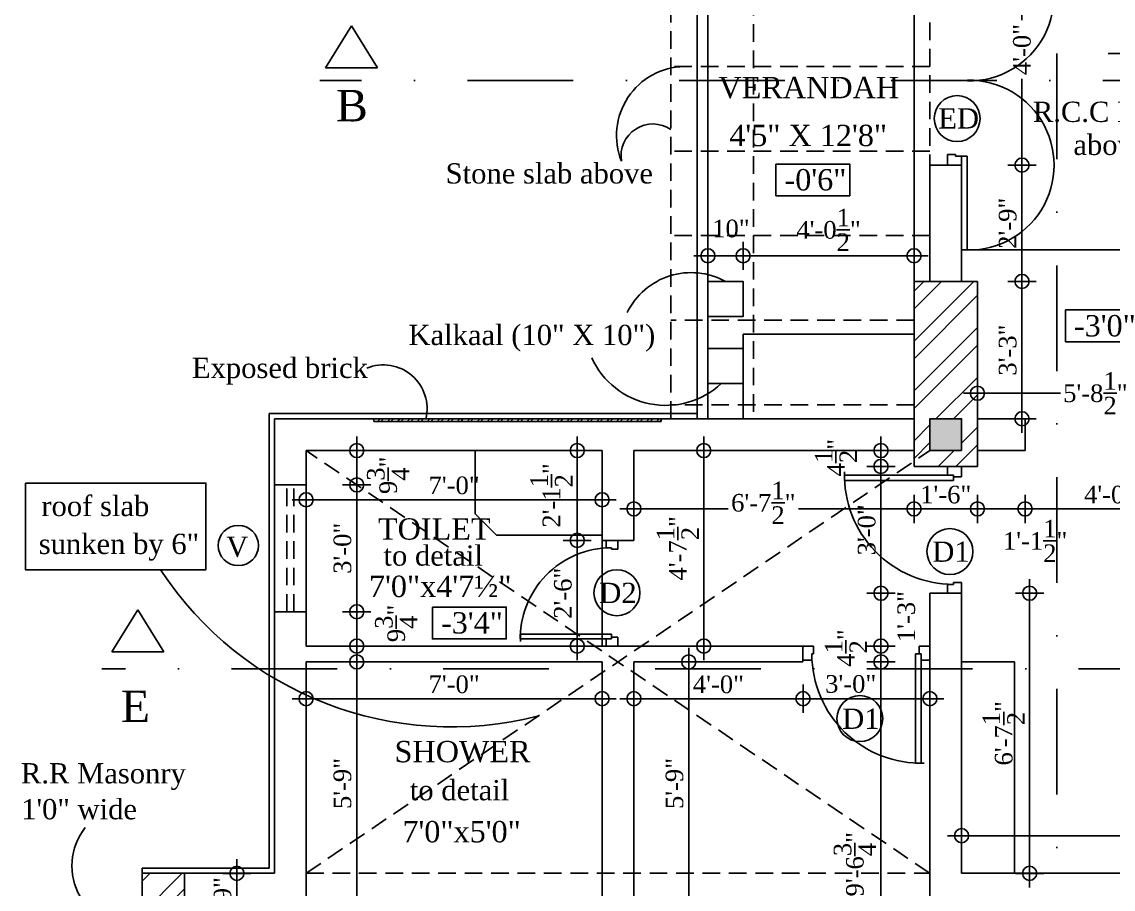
# Model space of a CAD drawing. Extents: x 7848 to 13228, y -2245 to 213.
# Drawn here: x 8891.9 to 9201.6, y -1502.6 to -1256.4 of the extents above; entities that cross this region are included whole.
import ezdxf
from ezdxf.enums import TextEntityAlignment as Align

# ---------------------------------------------------------------- set-up
doc = ezdxf.new("R2010")
doc.units = 0
doc.header["$LTSCALE"] = 20
doc.header["$MEASUREMENT"] = 0
doc.header["$PDMODE"] = 34
doc.header["$PDSIZE"] = 5
doc.linetypes.add('DASHDOT', pattern=[1, 0.5, -0.25, 0, -0.25])
doc.linetypes.add('HIDDEN', pattern=[0.375, 0.25, -0.125])
doc.layers.get('0').update_dxf_attribs({"linetype": 'CONTINUOUS'})
doc.layers.get('Defpoints').update_dxf_attribs({"linetype": 'CONTINUOUS'})
for name, color, linetype in [('column', 31, 'CONTINUOUS'), ('DETTEXT', 7, 'CONTINUOUS'), ('DIMLINE', 254, 'CONTINUOUS'), ('DOOR', 1, 'CONTINUOUS'), ('door text', 2, 'CONTINUOUS'), ('FURN', 10, 'CONTINUOUS'), ('HATCH', 252, 'CONTINUOUS'), ('kalkaal', 7, 'CONTINUOUS'), ('Secline', 13, 'CONTINUOUS'), ('Stone', 8, 'CONTINUOUS'), ('text', 2, 'CONTINUOUS'), ('wall', 13, 'CONTINUOUS'), ('window', 4, 'CONTINUOUS'), ('window sill', 5, 'CONTINUOUS'), ('WINTEXT', 2, 'CONTINUOUS')]:
    doc.layers.add(name, color=color, linetype=linetype)
doc.styles.add('STYLE1', font='times_1.ttf', dxfattribs={"width": 0.75, "oblique": 25})
doc.styles.add('style3', font='times_1.ttf')
doc.styles.add('style5', font='times_1.ttf')
doc.dimstyles.new('arch61', dxfattribs={"dimscale": 0, "dimtxt": 5, "dimasz": 2, "dimexe": 0.18, "dimexo": 0.0625, "dimgap": 1.5, "dimtad": 1, "dimzin": 3, "dimdsep": 46, "dimlunit": 4, "dimtxsty": 'style3', "dimblk": 'BLK', "dimcen": 0, "dimse1": 1, "dimse2": 1, "dimclrd": 256, "dimclrt": 3, "dimazin": 0, "dimtfac": 1, "dimtix": 1, "dimtmove": 2, "dimatfit": 3, "dimldrblk": 'NONE', "dimfxl": 0.18, "dimtolj": 1, "dimtzin": 0, "dimlwd": -1, "dimarcsym": 0})
pattern_1 = [(45, (-4924.852, -1873.82), (-7.071068, 7.071068), []), (45, (-4924.852, -1868.82), (-7.071068, 7.071068), [])]

# ---------------------------------------------------------------- blocks, each defined once
blk = doc.blocks.new('DR1H902')
at = {"color": 0}
for p, q in [((-0.5, 0), (-0.5, 1)), ((-0.5, 1), (-0.45, 1)), ((-0.45, 0), (-0.45, 1)), ((-0.5, 0), (-0.45, 0))]:
    blk.add_line(p, q, dxfattribs=at)
blk.add_arc((-0.5, 0), 1, 0, 91.70698, dxfattribs=at)
blk = doc.blocks.new('A$C3B4262AC')
at = {"layer": 'DOOR'}
for p, q in [((0, 4), (0, 0)), ((2.5, 4), (0, 4)), ((2.5, 2.25), (2.5, 4)), ((0, 0), (3, 0)), ((3, 2.25), (2.5, 2.25)), ((3, 0), (3, 2.25))]:
    blk.add_line(p, q, dxfattribs=at)
blk = doc.blocks.new('A$C1F9E242A')
blk.add_blockref('A$C3B4262AC', (0, 0))
at = {"xscale": -1}
blk.add_blockref('A$C3B4262AC', (36, 0), dxfattribs=at)
at = {"layer": 'DOOR', "xscale": -31, "yscale": 31, "zscale": 68.88888888888889}
blk.add_blockref('DR1H902', (18, 2.25), dxfattribs=at)
blk = doc.blocks.new('*U23')
at = {"rotation": 270.0000000000025}
blk.add_blockref('A$C1F9E242A', (-17.99, 19.99), dxfattribs=at)
blk = doc.blocks.new('*U18')
at = {"xscale": -1, "rotation": 270.0000000000025}
blk.add_blockref('A$C1F9E242A', (-17.99, -16.01), dxfattribs=at)
blk = doc.blocks.new('A$C240D2A6D')
at = {"color": 0}
blk.add_line((0.97, 2.5), (0.97, 2.5), dxfattribs=at)
at = {"layer": 'DOOR'}
for p, q in [((0, 45.5), (0, 72)), ((0, 72), (1.55, 72)), ((1.55, 45.5), (1.55, 72)), ((0, 45.5), (1.55, 45.5)), ((0, 2.5), (1.55, 2.5)), ((0, 2.5), (0, -24)), ((1.55, 2.5), (1.55, -24)), ((0, -24), (1.55, -24))]:
    blk.add_line(p, q, dxfattribs=at)
for centre in [(2.15, 48), (2.15, 0)]:
    blk.add_arc(centre, 24.1, 264.8724, 95.1276, dxfattribs=at)
at = {"yscale": 1.000001437762421, "rotation": 270}
for p, xscale, zscale in [((-4, 48), 1.000001437762421, 1.000001437762421), ((-4, 0), -1.000001437762421, 1.000001437762382)]:
    blk.add_blockref('A$C3B4262AC', p, dxfattribs=dict(at, xscale=xscale, zscale=zscale))
blk = doc.blocks.new('*U28')
at = {"rotation": 179.9999999999999}
blk.add_blockref('A$C1F9E242A', (0, 2), dxfattribs=at)
blk = doc.blocks.new('BLK')
for q in [(0, 2), (-2, 0), (0, -2), (2, 0)]:
    blk.add_line((0, 0), q)
blk.add_circle((0, 0), 1)
blk = doc.blocks.new('*D61')
at = {"layer": 'Defpoints', "color": 0}
for p in [(8952.96, -1498.09), (8963.6, -1498.09), (8964.99, -1507.09)]:
    blk.add_point(p, dxfattribs=at)
at = {"layer": 'DIMLINE'}
blk.add_line((8952.96, -1505.09), (8952.96, -1500.09), dxfattribs=at)
at = {"layer": 'DIMLINE', "xscale": 2, "yscale": 2, "zscale": 2}
for p, rotation in [((8952.96, -1498.09), 90), ((8952.96, -1507.09), 270)]:
    blk.add_blockref('BLK', p, dxfattribs=dict(at, rotation=rotation))
at = {"layer": 'DIMLINE', "color": 3, "insert": (8948.91, -1502.59), "char_height": 5, "attachment_point": 5, "rotation": 90, "style": 'style3'}
blk.add_mtext('\\A1;9"', dxfattribs=at)
blk = doc.blocks.new('_None')
blk = doc.blocks.new('*D62')
at = {"layer": 'Defpoints', "color": 0}
for p in [(8972.6, -1438.09), (8972.6, -1507.09), (8986.97, -1507.09)]:
    blk.add_point(p, dxfattribs=at)
at = {"layer": 'DIMLINE'}
blk.add_line((8986.97, -1440.09), (8986.97, -1505.09), dxfattribs=at)
at = {"layer": 'DIMLINE', "xscale": 2, "yscale": 2, "zscale": 2}
for p, rotation in [((8986.97, -1438.09), 90), ((8986.97, -1507.09), 270)]:
    blk.add_blockref('BLK', p, dxfattribs=dict(at, rotation=rotation))
at = {"layer": 'DIMLINE', "color": 3, "insert": (8982.92, -1472.59), "char_height": 5, "attachment_point": 5, "rotation": 90, "style": 'style3'}
blk.add_mtext('\\A1;5\'-9"', dxfattribs=at)
blk = doc.blocks.new('*D63')
at = {"layer": 'Defpoints', "color": 0}
for p in [(8972.6, -1438.09), (9056.6, -1438.09), (9056.6, -1448.52)]:
    blk.add_point(p, dxfattribs=at)
at = {"layer": 'DIMLINE'}
blk.add_line((8974.6, -1448.52), (9054.6, -1448.52), dxfattribs=at)
at = {"layer": 'DIMLINE', "xscale": 2, "yscale": 2, "zscale": 2, "rotation": 180}
blk.add_blockref('BLK', (8972.6, -1448.52), dxfattribs=at)
at = {"layer": 'DIMLINE', "xscale": 2, "yscale": 2, "zscale": 2}
blk.add_blockref('BLK', (9056.6, -1448.52), dxfattribs=at)
at = {"layer": 'DIMLINE', "color": 3, "insert": (9014.6, -1444.47), "char_height": 5, "attachment_point": 5, "style": 'style3'}
blk.add_mtext('\\A1;7\'-0"', dxfattribs=at)
blk = doc.blocks.new('*D65')
at = {"layer": 'Defpoints', "color": 0}
for p in [(9065.6, -1438.09), (9113.6, -1438.09), (9113.6, -1448.52)]:
    blk.add_point(p, dxfattribs=at)
at = {"layer": 'DIMLINE'}
blk.add_line((9067.6, -1448.52), (9111.6, -1448.52), dxfattribs=at)
at = {"layer": 'DIMLINE', "xscale": 2, "yscale": 2, "zscale": 2, "rotation": 180}
blk.add_blockref('BLK', (9065.6, -1448.52), dxfattribs=at)
at = {"layer": 'DIMLINE', "xscale": 2, "yscale": 2, "zscale": 2}
blk.add_blockref('BLK', (9113.6, -1448.52), dxfattribs=at)
at = {"layer": 'DIMLINE', "color": 3, "insert": (9089.6, -1444.48), "char_height": 5, "attachment_point": 5, "style": 'style3'}
blk.add_mtext('\\A1;4\'-0"', dxfattribs=at)
blk = doc.blocks.new('*D66')
at = {"layer": 'Defpoints', "color": 0}
for p in [(9113.6, -1438.09), (9149.6, -1438.09), (9149.6, -1448.52)]:
    blk.add_point(p, dxfattribs=at)
at = {"layer": 'DIMLINE'}
blk.add_line((9115.6, -1448.52), (9147.6, -1448.52), dxfattribs=at)
at = {"layer": 'DIMLINE', "xscale": 2, "yscale": 2, "zscale": 2, "rotation": 180}
blk.add_blockref('BLK', (9113.6, -1448.52), dxfattribs=at)
at = {"layer": 'DIMLINE', "xscale": 2, "yscale": 2, "zscale": 2}
blk.add_blockref('BLK', (9149.6, -1448.52), dxfattribs=at)
at = {"layer": 'DIMLINE', "color": 3, "insert": (9127.14, -1444.37), "char_height": 5, "attachment_point": 5, "style": 'style3'}
blk.add_mtext('\\A1;3\'-0"', dxfattribs=at)
blk = doc.blocks.new('*D67')
at = {"layer": 'Defpoints', "color": 0}
for p in [(8972.6, -1423.84), (8986.97, -1423.84), (8972.6, -1433.59)]:
    blk.add_point(p, dxfattribs=at)
at = {"layer": 'DIMLINE'}
blk.add_line((8986.97, -1431.59), (8986.97, -1425.84), dxfattribs=at)
at = {"layer": 'DIMLINE', "xscale": 2, "yscale": 2, "zscale": 2}
for p, rotation in [((8986.97, -1423.84), 90), ((8986.97, -1433.59), 270)]:
    blk.add_blockref('BLK', p, dxfattribs=dict(at, rotation=rotation))
at = {"layer": 'DIMLINE', "color": 3, "insert": (8998.15, -1427.16), "char_height": 5, "attachment_point": 5, "rotation": 90, "style": 'style3'}
blk.add_mtext('\\A1;9{\\H1.000000x;\\S3/4;}"', dxfattribs=at)
blk = doc.blocks.new('*D68')
at = {"layer": 'Defpoints', "color": 0}
for p in [(8972.6, -1387.84), (8986.97, -1387.84), (8972.6, -1423.84)]:
    blk.add_point(p, dxfattribs=at)
at = {"layer": 'DIMLINE'}
blk.add_line((8986.97, -1421.84), (8986.97, -1389.84), dxfattribs=at)
at = {"layer": 'DIMLINE', "xscale": 2, "yscale": 2, "zscale": 2}
for p, rotation in [((8986.97, -1387.84), 90), ((8986.97, -1423.84), 270)]:
    blk.add_blockref('BLK', p, dxfattribs=dict(at, rotation=rotation))
at = {"layer": 'DIMLINE', "color": 3, "insert": (8982.93, -1405.84), "char_height": 5, "attachment_point": 5, "rotation": 90, "style": 'style3'}
blk.add_mtext('\\A1;3\'-0"', dxfattribs=at)
blk = doc.blocks.new('*D69')
at = {"layer": 'Defpoints', "color": 0}
for p in [(8972.6, -1378.09), (8986.97, -1378.09), (8972.6, -1387.84)]:
    blk.add_point(p, dxfattribs=at)
at = {"layer": 'DIMLINE'}
blk.add_line((8986.97, -1385.84), (8986.97, -1380.09), dxfattribs=at)
at = {"layer": 'DIMLINE', "xscale": 2, "yscale": 2, "zscale": 2}
for p, rotation in [((8986.97, -1378.09), 90), ((8986.97, -1387.84), 270)]:
    blk.add_blockref('BLK', p, dxfattribs=dict(at, rotation=rotation))
at = {"layer": 'DIMLINE', "color": 3, "insert": (8995.87, -1385.12), "char_height": 5, "attachment_point": 5, "rotation": 90, "style": 'style3'}
blk.add_mtext('\\A1;9{\\H1.000000x;\\S3/4;}"', dxfattribs=at)
blk = doc.blocks.new('*D70')
at = {"layer": 'Defpoints', "color": 0}
for p in [(8972.6, -1378.09), (9056.6, -1378.09), (9056.6, -1392.06)]:
    blk.add_point(p, dxfattribs=at)
at = {"layer": 'DIMLINE'}
blk.add_line((8974.6, -1392.06), (9054.6, -1392.06), dxfattribs=at)
at = {"layer": 'DIMLINE', "xscale": 2, "yscale": 2, "zscale": 2, "rotation": 180}
blk.add_blockref('BLK', (8972.6, -1392.06), dxfattribs=at)
at = {"layer": 'DIMLINE', "xscale": 2, "yscale": 2, "zscale": 2}
blk.add_blockref('BLK', (9056.6, -1392.06), dxfattribs=at)
at = {"layer": 'DIMLINE', "color": 3, "insert": (9014.6, -1388.01), "char_height": 5, "attachment_point": 5, "style": 'style3'}
blk.add_mtext('\\A1;7\'-0"', dxfattribs=at)
blk = doc.blocks.new('*D71')
at = {"layer": 'Defpoints', "color": 0}
for p in [(9049.53, -1378.09), (9056.6, -1378.09), (9056.6, -1403.59)]:
    blk.add_point(p, dxfattribs=at)
at = {"layer": 'DIMLINE'}
blk.add_line((9049.53, -1401.59), (9049.53, -1380.09), dxfattribs=at)
at = {"layer": 'DIMLINE', "xscale": 2, "yscale": 2, "zscale": 2}
for p, rotation in [((9049.53, -1378.09), 90), ((9049.53, -1403.59), 270)]:
    blk.add_blockref('BLK', p, dxfattribs=dict(at, rotation=rotation))
at = {"layer": 'DIMLINE', "color": 3, "insert": (9042.2, -1390.84), "char_height": 5, "attachment_point": 5, "rotation": 90, "style": 'style3'}
blk.add_mtext('\\A1;2\'-1{\\H1.000000x;\\S1/2;}"', dxfattribs=at)
blk = doc.blocks.new('*D72')
at = {"layer": 'Defpoints', "color": 0}
for p in [(9056.6, -1403.59), (9049.53, -1433.59), (9056.6, -1433.59)]:
    blk.add_point(p, dxfattribs=at)
at = {"layer": 'DIMLINE'}
blk.add_line((9049.53, -1405.59), (9049.53, -1431.59), dxfattribs=at)
at = {"layer": 'DIMLINE', "xscale": 2, "yscale": 2, "zscale": 2}
for p, rotation in [((9049.53, -1403.59), 90), ((9049.53, -1433.59), 270)]:
    blk.add_blockref('BLK', p, dxfattribs=dict(at, rotation=rotation))
at = {"layer": 'DIMLINE', "color": 3, "insert": (9045.48, -1418.59), "char_height": 5, "attachment_point": 5, "rotation": 90, "style": 'style3'}
blk.add_mtext('\\A1;2\'-6"', dxfattribs=at)
blk = doc.blocks.new('*D73')
at = {"layer": 'Defpoints', "color": 0}
for p in [(9082.12, -1378.09), (9085.45, -1378.09), (9082.12, -1433.59)]:
    blk.add_point(p, dxfattribs=at)
at = {"layer": 'DIMLINE'}
blk.add_line((9085.45, -1431.59), (9085.45, -1380.09), dxfattribs=at)
at = {"layer": 'DIMLINE', "xscale": 2, "yscale": 2, "zscale": 2}
for p, rotation in [((9085.45, -1378.09), 90), ((9085.45, -1433.59), 270)]:
    blk.add_blockref('BLK', p, dxfattribs=dict(at, rotation=rotation))
at = {"layer": 'DIMLINE', "color": 3, "insert": (9078.08, -1405.84), "char_height": 5, "attachment_point": 5, "rotation": 90, "style": 'style3'}
blk.add_mtext('\\A1;4\'-7{\\H1.000000x;\\S1/2;}"', dxfattribs=at)
blk = doc.blocks.new('*D74')
at = {"layer": 'Defpoints', "color": 0}
for p in [(9065.6, -1378.09), (9145.1, -1378.09), (9065.6, -1394.66)]:
    blk.add_point(p, dxfattribs=at)
at = {"layer": 'DIMLINE'}
for p, q in [((9067.6, -1394.66), (9092.41, -1394.66)), ((9143.1, -1394.66), (9112.28, -1394.66))]:
    blk.add_line(p, q, dxfattribs=at)
at = {"layer": 'DIMLINE', "xscale": 2, "yscale": 2, "zscale": 2, "rotation": 180}
blk.add_blockref('BLK', (9065.6, -1394.66), dxfattribs=at)
at = {"layer": 'DIMLINE', "xscale": 2, "yscale": 2, "zscale": 2}
blk.add_blockref('BLK', (9145.1, -1394.66), dxfattribs=at)
at = {"layer": 'DIMLINE', "color": 3, "insert": (9102.34, -1392.92), "char_height": 5, "attachment_point": 5, "style": 'style3'}
blk.add_mtext('\\A1;6\'-7{\\H1.000000x;\\S1/2;}"', dxfattribs=at)
blk = doc.blocks.new('*D82')
at = {"layer": 'Defpoints', "color": 0}
for p in [(9145.1, -1382.59), (9163.1, -1382.59), (9145.1, -1394.66)]:
    blk.add_point(p, dxfattribs=at)
at = {"layer": 'DIMLINE'}
blk.add_line((9161.1, -1394.66), (9147.1, -1394.66), dxfattribs=at)
at = {"layer": 'DIMLINE', "xscale": 2, "yscale": 2, "zscale": 2, "rotation": 180}
blk.add_blockref('BLK', (9145.1, -1394.66), dxfattribs=at)
at = {"layer": 'DIMLINE', "xscale": 2, "yscale": 2, "zscale": 2}
blk.add_blockref('BLK', (9163.1, -1394.66), dxfattribs=at)
at = {"layer": 'DIMLINE', "color": 3, "insert": (9154.1, -1390.62), "char_height": 5, "attachment_point": 5, "style": 'style3'}
blk.add_mtext('\\A1;1\'-6"', dxfattribs=at)
blk = doc.blocks.new('*D83')
at = {"layer": 'Defpoints', "color": 0}
for p in [(9163.1, -1378.09), (9176.6, -1378.09), (9176.6, -1394.66)]:
    blk.add_point(p, dxfattribs=at)
at = {"layer": 'DIMLINE'}
blk.add_line((9165.1, -1394.66), (9174.6, -1394.66), dxfattribs=at)
at = {"layer": 'DIMLINE', "xscale": 2, "yscale": 2, "zscale": 2, "rotation": 180}
blk.add_blockref('BLK', (9163.1, -1394.66), dxfattribs=at)
at = {"layer": 'DIMLINE', "xscale": 2, "yscale": 2, "zscale": 2}
blk.add_blockref('BLK', (9176.6, -1394.66), dxfattribs=at)
at = {"layer": 'DIMLINE', "color": 3, "insert": (9179.47, -1403.74), "char_height": 5, "attachment_point": 5, "style": 'style3'}
blk.add_mtext('\\A1;1\'-1{\\H1.000000x;\\S1/2;}"', dxfattribs=at)
blk = doc.blocks.new('*D84')
at = {"layer": 'Defpoints', "color": 0}
for p in [(9176.6, -1372.89), (9224.6, -1372.89), (9224.6, -1394.66)]:
    blk.add_point(p, dxfattribs=at)
at = {"layer": 'DIMLINE'}
blk.add_line((9178.6, -1394.66), (9222.6, -1394.66), dxfattribs=at)
at = {"layer": 'DIMLINE', "xscale": 2, "yscale": 2, "zscale": 2, "rotation": 180}
blk.add_blockref('BLK', (9176.6, -1394.66), dxfattribs=at)
at = {"layer": 'DIMLINE', "xscale": 2, "yscale": 2, "zscale": 2}
blk.add_blockref('BLK', (9224.6, -1394.66), dxfattribs=at)
at = {"layer": 'DIMLINE', "color": 3, "insert": (9200.6, -1390.62), "char_height": 5, "attachment_point": 5, "style": 'style3'}
blk.add_mtext('\\A1;4\'-0"', dxfattribs=at)
blk = doc.blocks.new('*D121')
at = {"layer": 'Defpoints', "color": 0}
for p in [(9154.1, -1249.09), (9154.6, -1297.09), (9175.74, -1297.09)]:
    blk.add_point(p, dxfattribs=at)
at = {"layer": 'DIMLINE'}
for p, q in [((9175.74, -1251.09), (9175.74, -1255.99)), ((9175.74, -1295.09), (9175.74, -1272.57))]:
    blk.add_line(p, q, dxfattribs=at)
at = {"layer": 'DIMLINE', "xscale": 2, "yscale": 2, "zscale": 2}
for p, rotation in [((9175.74, -1249.09), 90), ((9175.74, -1297.09), 270)]:
    blk.add_blockref('BLK', p, dxfattribs=dict(at, rotation=rotation))
at = {"layer": 'DIMLINE', "color": 3, "insert": (9175.74, -1264.28), "char_height": 5, "attachment_point": 5, "rotation": 90, "style": 'style3'}
blk.add_mtext('\\A1;4\'-0"', dxfattribs=at)
blk = doc.blocks.new('*D122')
at = {"layer": 'Defpoints', "color": 0}
for p in [(9158.6, -1297.09), (9175.74, -1297.09), (9158.6, -1330.09)]:
    blk.add_point(p, dxfattribs=at)
at = {"layer": 'DIMLINE'}
blk.add_line((9175.74, -1328.09), (9175.74, -1299.09), dxfattribs=at)
at = {"layer": 'DIMLINE', "xscale": 2, "yscale": 2, "zscale": 2}
for p, rotation in [((9175.74, -1297.09), 90), ((9175.74, -1330.09), 270)]:
    blk.add_blockref('BLK', p, dxfattribs=dict(at, rotation=rotation))
at = {"layer": 'DIMLINE', "color": 3, "insert": (9171.69, -1313.59), "char_height": 5, "attachment_point": 5, "rotation": 90, "style": 'style3'}
blk.add_mtext('\\A1;2\'-9"', dxfattribs=at)
blk = doc.blocks.new('*D123')
at = {"layer": 'Defpoints', "color": 0}
for p in [(9163.1, -1330.09), (9163.1, -1369.09), (9175.74, -1369.09)]:
    blk.add_point(p, dxfattribs=at)
at = {"layer": 'DIMLINE'}
blk.add_line((9175.74, -1332.09), (9175.74, -1367.09), dxfattribs=at)
at = {"layer": 'DIMLINE', "xscale": 2, "yscale": 2, "zscale": 2}
for p, rotation in [((9175.74, -1330.09), 90), ((9175.74, -1369.09), 270)]:
    blk.add_blockref('BLK', p, dxfattribs=dict(at, rotation=rotation))
at = {"layer": 'DIMLINE', "color": 3, "insert": (9171.69, -1349.59), "char_height": 5, "attachment_point": 5, "rotation": 90, "style": 'style3'}
blk.add_mtext('\\A1;3\'-3"', dxfattribs=at)
blk = doc.blocks.new('*D124')
at = {"layer": 'Defpoints', "color": 0}
for p in [(9163.1, -1330.09), (9231.6, -1348.96), (9231.6, -1361.84)]:
    blk.add_point(p, dxfattribs=at)
at = {"layer": 'DIMLINE'}
for p, q in [((9165.1, -1361.84), (9186.65, -1361.84)), ((9229.6, -1361.84), (9206.48, -1361.84))]:
    blk.add_line(p, q, dxfattribs=at)
at = {"layer": 'DIMLINE', "xscale": 2, "yscale": 2, "zscale": 2, "rotation": 180}
blk.add_blockref('BLK', (9163.1, -1361.84), dxfattribs=at)
at = {"layer": 'DIMLINE', "xscale": 2, "yscale": 2, "zscale": 2}
blk.add_blockref('BLK', (9231.6, -1361.84), dxfattribs=at)
at = {"layer": 'DIMLINE', "color": 3, "insert": (9196.56, -1361.84), "char_height": 5, "attachment_point": 5, "style": 'style3'}
blk.add_mtext('\\A1;5\'-8{\\H1.000000x;\\S1/2;}"', dxfattribs=at)
blk = doc.blocks.new('*D239')
at = {"layer": 'Defpoints', "color": 0}
for p in [(9065.6, -1438.09), (9081.2, -1438.09), (9065.6, -1507.09)]:
    blk.add_point(p, dxfattribs=at)
at = {"layer": 'DIMLINE'}
blk.add_line((9081.2, -1505.09), (9081.2, -1440.09), dxfattribs=at)
at = {"layer": 'DIMLINE', "xscale": 2, "yscale": 2, "zscale": 2}
for p, rotation in [((9081.2, -1438.09), 90), ((9081.2, -1507.09), 270)]:
    blk.add_blockref('BLK', p, dxfattribs=dict(at, rotation=rotation))
at = {"layer": 'DIMLINE', "color": 3, "insert": (9077.15, -1472.59), "char_height": 5, "attachment_point": 5, "rotation": 90, "style": 'style3'}
blk.add_mtext('\\A1;5\'-9"', dxfattribs=at)
blk = doc.blocks.new('*D240')
at = {"layer": 'Defpoints', "color": 0}
for p in [(9107.31, -1438.09), (9135.72, -1552.93), (9149.6, -1552.93)]:
    blk.add_point(p, dxfattribs=at)
at = {"layer": 'DIMLINE'}
blk.add_line((9135.72, -1440.09), (9135.72, -1550.93), dxfattribs=at)
at = {"layer": 'DIMLINE', "xscale": 2, "yscale": 2, "zscale": 2}
for p, rotation in [((9135.72, -1438.09), 90), ((9135.72, -1552.93), 270)]:
    blk.add_blockref('BLK', p, dxfattribs=dict(at, rotation=rotation))
at = {"layer": 'DIMLINE', "color": 3, "insert": (9128.31, -1495.51), "char_height": 5, "attachment_point": 5, "rotation": 90, "style": 'style3'}
blk.add_mtext('\\A1;9\'-6{\\H1.000000x;\\S3/4;}"', dxfattribs=at)
blk = doc.blocks.new('*D262')
at = {"layer": 'Defpoints', "color": 0}
for p in [(9145.1, -1322.82), (9096.6, -1345.09), (9145.1, -1345.09)]:
    blk.add_point(p, dxfattribs=at)
at = {"layer": 'DIMLINE'}
blk.add_line((9098.6, -1322.82), (9143.1, -1322.82), dxfattribs=at)
at = {"layer": 'DIMLINE', "xscale": 2, "yscale": 2, "zscale": 2, "rotation": 180}
blk.add_blockref('BLK', (9096.6, -1322.82), dxfattribs=at)
at = {"layer": 'DIMLINE', "xscale": 2, "yscale": 2, "zscale": 2}
blk.add_blockref('BLK', (9145.1, -1322.82), dxfattribs=at)
at = {"layer": 'DIMLINE', "color": 3, "insert": (9120.85, -1315.46), "char_height": 5, "attachment_point": 5, "style": 'style3'}
blk.add_mtext('\\A1;4\'-0{\\H1.000000x;\\S1/2;}"', dxfattribs=at)
blk = doc.blocks.new('*D263')
at = {"layer": 'Defpoints', "color": 0}
for p in [(9086.6, -1322.82), (9086.6, -1330.09), (9096.6, -1330.09)]:
    blk.add_point(p, dxfattribs=at)
at = {"layer": 'DIMLINE'}
blk.add_line((9094.6, -1322.82), (9088.6, -1322.82), dxfattribs=at)
at = {"layer": 'DIMLINE', "xscale": 2, "yscale": 2, "zscale": 2, "rotation": 180}
blk.add_blockref('BLK', (9086.6, -1322.82), dxfattribs=at)
at = {"layer": 'DIMLINE', "xscale": 2, "yscale": 2, "zscale": 2}
blk.add_blockref('BLK', (9096.6, -1322.82), dxfattribs=at)
at = {"layer": 'DIMLINE', "color": 3, "insert": (9093.14, -1315.11), "char_height": 5, "attachment_point": 5, "style": 'style3'}
blk.add_mtext('\\A1;10"', dxfattribs=at)
blk = doc.blocks.new('*D275')
at = {"layer": 'Defpoints', "color": 0}
for p in [(9135.72, -1378.09), (9145.1, -1378.09), (9145.1, -1382.59)]:
    blk.add_point(p, dxfattribs=at)
at = {"layer": 'DIMLINE'}
for p, q in [((9135.72, -1376.09), (9135.72, -1374.09)), ((9135.72, -1382.59), (9135.72, -1378.09)), ((9135.72, -1384.59), (9135.72, -1386.59))]:
    blk.add_line(p, q, dxfattribs=at)
at = {"layer": 'DIMLINE', "xscale": 2, "yscale": 2, "zscale": 2}
for p, rotation in [((9135.72, -1378.09), 270), ((9135.72, -1382.59), 90)]:
    blk.add_blockref('BLK', p, dxfattribs=dict(at, rotation=rotation))
at = {"layer": 'DIMLINE', "color": 3, "insert": (9122.96, -1380.11), "char_height": 5, "attachment_point": 5, "rotation": 90, "style": 'style3'}
blk.add_mtext('\\A1;4{\\H1.000000x;\\S1/2;}"', dxfattribs=at)
blk = doc.blocks.new('*D276')
at = {"layer": 'Defpoints', "color": 0}
for p in [(9145.1, -1382.59), (9135.72, -1418.59), (9149.6, -1418.59)]:
    blk.add_point(p, dxfattribs=at)
at = {"layer": 'DIMLINE'}
blk.add_line((9135.72, -1384.59), (9135.72, -1416.59), dxfattribs=at)
at = {"layer": 'DIMLINE', "xscale": 2, "yscale": 2, "zscale": 2}
for p, rotation in [((9135.72, -1382.59), 90), ((9135.72, -1418.59), 270)]:
    blk.add_blockref('BLK', p, dxfattribs=dict(at, rotation=rotation))
at = {"layer": 'DIMLINE', "color": 3, "insert": (9131.68, -1400.59), "char_height": 5, "attachment_point": 5, "rotation": 90, "style": 'style3'}
blk.add_mtext('\\A1;3\'-0"', dxfattribs=at)
blk = doc.blocks.new('*D277')
at = {"layer": 'Defpoints', "color": 0}
for p in [(9149.6, -1418.59), (9110.57, -1433.59), (9135.72, -1433.59)]:
    blk.add_point(p, dxfattribs=at)
at = {"layer": 'DIMLINE'}
blk.add_line((9135.72, -1420.59), (9135.72, -1431.59), dxfattribs=at)
at = {"layer": 'DIMLINE', "xscale": 2, "yscale": 2, "zscale": 2}
for p, rotation in [((9135.72, -1418.59), 90), ((9135.72, -1433.59), 270)]:
    blk.add_blockref('BLK', p, dxfattribs=dict(at, rotation=rotation))
at = {"layer": 'DIMLINE', "color": 3, "insert": (9142.92, -1425.22), "char_height": 5, "attachment_point": 5, "rotation": 90, "style": 'style3'}
blk.add_mtext('\\A1;1\'-3"', dxfattribs=at)
blk = doc.blocks.new('*D278')
at = {"layer": 'Defpoints', "color": 0}
for p in [(9113.6, -1433.59), (9113.6, -1438.09), (9135.72, -1438.09)]:
    blk.add_point(p, dxfattribs=at)
at = {"layer": 'DIMLINE'}
for p, q in [((9135.72, -1431.59), (9135.72, -1429.59)), ((9135.72, -1433.59), (9135.72, -1438.09)), ((9135.72, -1440.09), (9135.72, -1442.09))]:
    blk.add_line(p, q, dxfattribs=at)
at = {"layer": 'DIMLINE', "xscale": 2, "yscale": 2, "zscale": 2}
for p, rotation in [((9135.72, -1433.59), 270), ((9135.72, -1438.09), 90)]:
    blk.add_blockref('BLK', p, dxfattribs=dict(at, rotation=rotation))
at = {"layer": 'DIMLINE', "color": 3, "insert": (9125.8, -1434.15), "char_height": 5, "attachment_point": 5, "rotation": 90, "style": 'style3'}
blk.add_mtext('\\A1;4{\\H1.000000x;\\S1/2;}"', dxfattribs=at)
blk = doc.blocks.new('*D279')
at = {"layer": 'Defpoints', "color": 0}
for p in [(9158.6, -1418.59), (9177.91, -1418.59), (9158.6, -1498.09)]:
    blk.add_point(p, dxfattribs=at)
at = {"layer": 'DIMLINE'}
blk.add_line((9177.91, -1496.09), (9177.91, -1420.59), dxfattribs=at)
at = {"layer": 'DIMLINE', "xscale": 2, "yscale": 2, "zscale": 2}
for p, rotation in [((9177.91, -1418.59), 90), ((9177.91, -1498.09), 270)]:
    blk.add_blockref('BLK', p, dxfattribs=dict(at, rotation=rotation))
at = {"layer": 'DIMLINE', "color": 3, "insert": (9170.54, -1458.34), "char_height": 5, "attachment_point": 5, "rotation": 90, "style": 'style3'}
blk.add_mtext('\\A1;6\'-7{\\H1.000000x;\\S1/2;}"', dxfattribs=at)
blk = doc.blocks.new('*D280')
at = {"layer": 'Defpoints', "color": 0}
for p in [(9350.6, -1487.4), (9158.6, -1498.09), (9350.6, -1498.09)]:
    blk.add_point(p, dxfattribs=at)
at = {"layer": 'DIMLINE'}
blk.add_line((9160.6, -1487.4), (9348.6, -1487.4), dxfattribs=at)
at = {"layer": 'DIMLINE', "xscale": 2, "yscale": 2, "zscale": 2, "rotation": 180}
blk.add_blockref('BLK', (9158.6, -1487.4), dxfattribs=at)
at = {"layer": 'DIMLINE', "xscale": 2, "yscale": 2, "zscale": 2}
blk.add_blockref('BLK', (9350.6, -1487.4), dxfattribs=at)
at = {"layer": 'DIMLINE', "color": 3, "insert": (9254.6, -1483.35), "char_height": 5, "attachment_point": 5, "style": 'style3'}
blk.add_mtext('\\A1;16\'-0"', dxfattribs=at)

msp = doc.modelspace()

# ---------------------------------------------------------------- hatches: boundary and pattern name
at = {"layer": 'HATCH'}
h = msp.add_hatch(dxfattribs=at)
h.set_pattern_fill('STEEL', color=256, scale=16, style=0)
h.set_pattern_definition([(45, (-4924.852, -1921.3771), (-1.41421356, 1.41421356), []), (45, (-4924.852, -1920.3771), (-1.41421356, 1.41421356), [])])
h.paths.add_polyline_path([(8991.847, -1369.087), (8991.847, -1369.837), (9073.347, -1369.837), (9073.347, -1369.087)])
msp.add_hatch(color=8, dxfattribs=at).paths.add_polyline_path([(9158.597, -1378.087), (9158.597, -1369.087), (9149.597, -1369.087), (9149.597, -1378.087)])
at = {"layer": 'Stone', "ltscale": 5}
h = msp.add_hatch(dxfattribs=at)
h.set_pattern_fill('STEEL', color=256, scale=80, style=0)
h.set_pattern_definition(pattern_1)
h.paths.add_polyline_path([(9163.097, -1330.087), (9145.097, -1330.087), (9145.097, -1382.587), (9163.097, -1382.587)])
h.paths.add_polyline_path([(9158.597, -1369.087), (9158.597, -1378.087), (9149.597, -1378.087), (9149.597, -1369.087)], flags=16)
h = msp.add_hatch(dxfattribs=at)
h.set_pattern_fill('STEEL', color=256, scale=80, style=0)
h.set_pattern_definition(pattern_1)
h.paths.add_polyline_path([(8938.097, -1498.087), (8926.097, -1498.087), (8926.097, -1555.087), (8938.097, -1555.087)])

# ---------------------------------------------------------------- linework, layer by layer
for p, q in [((9145.097, -1369.087), (9145.097, -1163.587)), ((9083.597, -1226.087), (9083.597, -1369.087)), ((9086.597, -1226.087), (9086.597, -1369.087)), ((9281.597, -1321.087), (9158.597, -1321.087)), ((9145.097, -1345.087), (9096.597, -1345.087)), ((9096.597, -1345.087), (9096.597, -1369.087)), ((8962.097, -1367.587), (8962.097, -1496.587)), ((9083.597, -1367.587), (8962.097, -1367.587)), ((9020.597, -1396.087), (9020.597, -1378.087)), ((9026.597, -1402.087), (9020.597, -1396.087)), ((9026.597, -1402.087), (9056.597, -1402.087)), ((9056.597, -1433.587), (9056.597, -1403.587)), ((8926.097, -2117.587), (8926.097, -1496.587)), ((8962.097, -1496.587), (8926.097, -1496.587))]:
    msp.add_line(p, q)
at = {"color": 8}
msp.add_line((9073.347, -1369.087), (8991.847, -1369.087), dxfattribs=at)
at = {"linetype": 'HIDDEN'}
for p, q in [((9149.597, -1498.087), (8972.597, -1378.087)), ((8972.597, -1498.087), (9149.597, -1378.087)), ((8972.597, -1498.087), (9149.597, -1498.087))]:
    msp.add_line(p, q, dxfattribs=at)
at = {"layer": 'column'}
msp.add_lwpolyline([(9158.597, -1378.087), (9149.597, -1378.087), (9149.597, -1369.087), (9158.597, -1369.087)], close=True, dxfattribs=at)
at = {"layer": 'DETTEXT'}
msp.add_lwpolyline([(8892.958, -1387.34), (8944.186, -1387.34), (8944.186, -1411.95), (8892.958, -1411.95)], close=True, dxfattribs=at)
for centre, radius, start, end in [((9080.28, -1288.685), 19.604, 91.31093, 201.72277), ((9071.066, -1294.522), 9.108, 56.46347, 188.96401), ((9081.879, -1347.773), 20.18, 61.21173, 153.98677), ((9074.671, -1342.161), 23.12, 204.6588, 312.93757), ((8994.488, -1366.231), 12.447, 346.73488, 111.92823), ((9013.867, -1357.808), 98.715, 213.26148, 284.45948), ((8923.631, -1495.994), 17.495, 141.50716, 278.10617)]:
    msp.add_arc(centre, radius, start, end, dxfattribs=at)
at = {"layer": 'DIMLINE'}
msp.add_line((9145.097, -1322.824), (9145.097, -1330.087), dxfattribs=at)
at = {"layer": 'door text', "color": 7}
for centre in [(9157.339, -1283.875), (9155.293, -1406.762), (9060.786, -1418.455), (9129.732, -1454.17)]:
    msp.add_circle(centre, 6.51, dxfattribs=at)
at = {"layer": 'FURN'}
for p, q in [((9173.597, -1438.087), (9158.597, -1438.087)), ((9173.597, -1498.087), (9173.597, -1438.087))]:
    msp.add_line(p, q, dxfattribs=at)
at = {"layer": 'kalkaal', "linetype": 'HIDDEN'}
for p, q in [((9076.097, -1369.087), (9076.097, -1197.087)), ((9083.597, -1197.087), (9083.597, -1369.087)), ((9099.597, -1197.087), (9099.597, -1369.087)), ((9149.597, -1249.087), (9149.597, -1297.087)), ((9149.597, -1269.087), (9076.097, -1269.087)), ((9149.597, -1293.087), (9076.097, -1293.087)), ((9149.597, -1317.087), (9076.097, -1317.087)), ((9145.097, -1341.087), (9076.097, -1341.087)), ((9145.097, -1365.087), (9076.097, -1365.087))]:
    msp.add_line(p, q, dxfattribs=at)
at = {"layer": 'Secline', "linetype": 'DASHDOT', "ltscale": 3}
for p, q in [((9829.682, -1273.087), (8976.532, -1273.087)), ((9642.514, -1440.039), (8914.654, -1440.039))]:
    msp.add_line(p, q, dxfattribs=at)
msp.add_lwpolyline([(9230.176, -1098.927), (9230.176, -1265.439), (9185.59, -1265.439), (9185.59, -2177.549)], dxfattribs=at)
at = {"layer": 'Secline', "linetype": 'DASHDOT', "ltscale": 5}
for points in [[(8985.501, -1257.57), (8978.117, -1269.494), (8992.885, -1269.494)], [(8924.859, -1423.342), (8917.475, -1435.266), (8932.243, -1435.266)]]:
    msp.add_lwpolyline(points, close=True, dxfattribs=at)
at = {"layer": 'text'}
for points in [[(9105.933, -1296.77), (9126.873, -1296.77), (9126.873, -1305.796), (9105.933, -1305.796)], [(9188.066, -1338.2), (9209.006, -1338.2), (9209.006, -1347.226), (9188.066, -1347.226)], [(9008.458, -1422.524), (9029.398, -1422.524), (9029.398, -1431.549), (9008.458, -1431.549)]]:
    msp.add_lwpolyline(points, close=True, dxfattribs=at)
at = {"layer": 'wall'}
for p, q in [((9149.597, -1330.087), (9149.597, -1297.087)), ((9158.597, -1297.087), (9149.597, -1297.087)), ((9158.597, -1330.087), (9158.597, -1297.087)), ((9163.097, -1330.087), (9145.097, -1330.087)), ((9145.097, -1330.087), (9145.097, -1382.587)), ((9163.097, -1330.087), (9163.097, -1382.587)), ((8963.597, -1369.087), (8963.597, -1387.837)), ((8991.847, -1369.087), (8963.597, -1369.087)), ((8991.847, -1369.837), (8991.847, -1369.087)), ((9073.347, -1369.837), (8991.847, -1369.837)), ((9145.097, -1369.087), (9073.347, -1369.087)), ((9073.347, -1369.837), (9073.347, -1369.087)), ((9176.597, -1369.087), (9163.097, -1369.087)), ((9176.597, -1378.087), (9176.597, -1369.087)), ((9056.597, -1378.087), (8972.597, -1378.087)), ((8972.597, -1387.837), (8972.597, -1378.087)), ((9056.597, -1403.587), (9056.597, -1378.087)), ((9065.597, -1403.587), (9065.597, -1378.087)), ((9145.097, -1378.087), (9065.597, -1378.087)), ((9176.597, -1378.087), (9163.097, -1378.087)), ((9163.097, -1382.587), (9145.097, -1382.587)), ((8972.597, -1387.837), (8963.597, -1387.837)), ((9065.597, -1403.587), (9056.597, -1403.587)), ((9149.597, -1418.587), (9158.597, -1418.587)), ((9149.597, -1555.087), (9149.597, -1418.587)), ((9158.597, -1498.087), (9158.597, -1418.587)), ((8963.597, -1423.837), (8963.597, -1498.087)), ((8972.597, -1423.837), (8963.597, -1423.837)), ((8972.597, -1433.587), (8972.597, -1423.837)), ((9113.597, -1433.587), (8972.597, -1433.587)), ((9113.597, -1438.087), (9113.597, -1433.587)), ((8972.597, -1507.087), (8972.597, -1438.087)), ((9056.597, -1438.087), (8972.597, -1438.087)), ((9056.597, -1507.087), (9056.597, -1438.087)), ((9065.597, -1507.087), (9065.597, -1438.087)), ((9113.597, -1438.087), (9065.597, -1438.087)), ((8926.097, -1555.087), (8926.097, -1498.087)), ((8938.097, -1498.087), (8926.097, -1498.087)), ((8963.597, -1498.087), (8938.097, -1498.087)), ((8938.097, -1555.087), (8938.097, -1498.087)), ((9350.597, -1498.087), (9158.597, -1498.087))]:
    msp.add_line(p, q, dxfattribs=at)
for points in [[(9086.597, -1340.087), (9096.597, -1340.087), (9096.597, -1330.087), (9086.597, -1330.087)], [(9086.597, -1359.087), (9096.597, -1359.087), (9096.597, -1349.087), (9086.597, -1349.087)]]:
    msp.add_lwpolyline(points, close=True, dxfattribs=at)
at = {"layer": 'window', "linetype": 'HIDDEN'}
for p, q in [((8967.097, -1423.837), (8967.097, -1387.837)), ((8969.097, -1423.837), (8969.097, -1387.837))]:
    msp.add_line(p, q, dxfattribs=at)
at = {"layer": 'window sill'}
for p, q in [((8963.597, -1423.837), (8963.597, -1387.837)), ((8972.597, -1423.837), (8972.597, -1387.837))]:
    msp.add_line(p, q, dxfattribs=at)
at = {"layer": 'WINTEXT', "color": 0}
msp.add_circle((8953.371, -1405.044), 5.708, dxfattribs=at)

# ---------------------------------------------------------------- block references
at = {"layer": 'DOOR'}
msp.add_blockref('A$C240D2A6D', (9158.597, -1297.087), dxfattribs=at)
at = {"layer": 'DOOR', "rotation": 270}
for name, p in [('*U28', (9156.597, -1418.587)), ('*U18', (9129.607, -1451.578))]:
    msp.add_blockref(name, p, dxfattribs=at)
at = {"layer": 'DOOR', "xscale": -0.8333333333339397, "yscale": 0.8333333333339397, "zscale": 0.8333333333332575}
msp.add_blockref('*U23', (9046.105, -1420.246), dxfattribs=at)

# ---------------------------------------------------------------- texts
at = {"layer": 'DETTEXT', "style": 'style5'}
for s, p in [('R.C.C Roof line', (9178.823, -1284.83)), ('above', (9190.324, -1294.203)), ('Stone slab above', (9012.19, -1302.308)), ('Kalkaal (10" X 10")', (9001.643, -1348.165)), ('Exposed brick', (8940.191, -1357.508)), ('roof slab', (8897.483, -1396.704)), ('sunken by 6"', (8896.734, -1407.457)), ('R.R Masonry', (8891.684, -1472.563)), ('1\'0" wide', (8891.775, -1482.757))]:
    msp.add_text(s, height=5.75, dxfattribs=at).set_placement(p)
for p in [(9008.671, -1410.769), (9016.144, -1477.359)]:
    msp.add_text('to detail', height=5.75, dxfattribs=at).set_placement(p, align=Align.CENTER)
at = {"layer": 'door text', "style": 'style5'}
for s, p in [('ED', (9151.985, -1286.697)), ('D1', (9150.286, -1409.672)), ('D2', (9055.779, -1421.365)), ('D1', (9124.726, -1457.079))]:
    msp.add_text(s, height=5.75, dxfattribs=at).set_placement(p)
at = {"layer": 'Secline', "linetype": 'DASHDOT', "ltscale": 5, "style": 'style5'}
for s, p in [('B', (8981.12, -1284.677)), ('E', (8920.049, -1455.171))]:
    msp.add_text(s, height=8.937, dxfattribs=at).set_placement(p)
at = {"layer": 'text', "style": 'style5'}
for s, height, p in [('VERANDAH', 6.0504, (9089.6, -1278.1)), ('4\'5" X 12\'8"', 6.05042, (9092.679, -1291.693)), ('-0\'6"', 6.0504, (9108.348, -1304.268)), ('-3\'0"', 6.0504, (9190.48, -1345.699)), ('TOILET', 6.0504, (8992.981, -1403.38)), ('7\'0"x4\'7½"', 6.0504, (8990.439, -1419.668)), ('-3\'4"', 6.0504, (9010.873, -1430.022)), ('SHOWER', 6.0504, (8997.702, -1466.561)), ('7\'0"x5\'0"', 6.0504, (8999.922, -1489.29))]:
    msp.add_text(s, height=height, dxfattribs=at).set_placement(p)
at = {"layer": 'WINTEXT', "color": 2, "style": 'STYLE1'}
msp.add_text('V', height=5.749, rotation=0.08576, dxfattribs=at).set_placement((8949.929, -1408.269))

# ---------------------------------------------------------------- dimensions: what is measured, and where the dimension line sits
at = {"layer": 'DIMLINE'}
for base, p1, p2, override, picture, middle in [((9175.736, -1297.087), (9154.097, -1249.087), (9154.597, -1297.087), {"dimscale": 1, "dimfxl": 0.25}, '*D121', (9175.736, -1264.283)), ((9135.724, -1378.087), (9145.097, -1382.587), (9145.097, -1378.087), {"dimscale": 1, "dimfxl": 0.25}, '*D275', (9122.958, -1380.105)), ((8986.971, -1378.087), (8972.597, -1387.837), (8972.597, -1378.087), {"dimscale": 1}, '*D69', (8995.873, -1385.118)), ((9135.724, -1433.587), (9149.597, -1418.587), (9110.566, -1433.587), {"dimscale": 1, "dimfxl": 0.25}, '*D277', (9142.925, -1425.223)), ((8986.971, -1423.837), (8972.597, -1433.587), (8972.597, -1423.837), {"dimscale": 1}, '*D67', (8998.148, -1427.164)), ((9135.724, -1438.087), (9113.597, -1433.587), (9113.597, -1438.087), {"dimscale": 1, "dimfxl": 0.25}, '*D278', (9125.8, -1434.153))]:
    dim = msp.add_linear_dim(base=base, p1=p1, p2=p2, angle=90, dimstyle='arch61', override=override, dxfattribs=at)
    dim.commit()
    dim.dimension.update_dxf_attribs({"geometry": picture, "text_midpoint": middle, "dimtype": 160})
for base, p1, p2, override, picture, middle in [((9175.736, -1297.087), (9158.597, -1330.087), (9158.597, -1297.087), {"dimscale": 1, "dimfxl": 0.25}, '*D122', (9171.685, -1313.587)), ((9175.736, -1369.087), (9163.097, -1330.087), (9163.097, -1369.087), {"dimscale": 1, "dimfxl": 0.25}, '*D123', (9171.692, -1349.587)), ((9049.527, -1378.087), (9056.597, -1403.587), (9056.597, -1378.087), {"dimscale": 1}, '*D71', (9042.205, -1390.837)), ((9085.452, -1378.087), (9082.123, -1433.587), (9082.123, -1378.087), {"dimscale": 1}, '*D73', (9078.079, -1405.837)), ((9135.724, -1418.587), (9145.097, -1382.587), (9149.597, -1418.587), {"dimscale": 1, "dimfxl": 0.25}, '*D276', (9131.681, -1400.587)), ((8986.971, -1387.837), (8972.597, -1423.837), (8972.597, -1387.837), {"dimscale": 1}, '*D68', (8982.928, -1405.837)), ((9049.527, -1433.587), (9056.597, -1403.587), (9056.597, -1433.587), {"dimscale": 1}, '*D72', (9045.484, -1418.587)), ((9177.912, -1418.587), (9158.597, -1498.087), (9158.597, -1418.587), {"dimscale": 1, "dimfxl": 0.25}, '*D279', (9170.539, -1458.337)), ((8986.971, -1507.087), (8972.597, -1438.087), (8972.597, -1507.087), {"dimscale": 1}, '*D62', (8982.92, -1472.587)), ((9081.2, -1438.087), (9065.597, -1507.087), (9065.597, -1438.087), {"dimscale": 1, "dimfxl": 0.25}, '*D239', (9077.15, -1472.587)), ((9135.724, -1552.934), (9107.314, -1438.087), (9149.597, -1552.934), {"dimscale": 1, "dimfxl": 0.25}, '*D240', (9128.308, -1495.511)), ((8952.964, -1498.087), (8964.986, -1507.087), (8963.597, -1498.087), {"dimscale": 1}, '*D61', (8948.914, -1502.587))]:
    dim = msp.add_linear_dim(base=base, p1=p1, p2=p2, angle=90, dimstyle='arch61', override=override, dxfattribs=at)
    dim.commit()
    dim.dimension.update_dxf_attribs({"geometry": picture, "text_midpoint": middle})
for base, p1, p2, override, picture, middle in [((9145.097, -1322.824), (9096.597, -1345.087), (9145.097, -1345.087), {"dimscale": 1, "dimfxl": 0.25}, '*D262', (9120.847, -1315.459)), ((9224.597, -1394.659), (9176.597, -1372.894), (9224.597, -1372.894), {"dimscale": 1}, '*D84', (9200.597, -1390.615)), ((9056.597, -1392.06), (8972.597, -1378.087), (9056.597, -1378.087), {"dimscale": 1}, '*D70', (9014.597, -1388.01)), ((9145.097, -1394.659), (9163.097, -1382.587), (9145.097, -1382.587), {"dimscale": 1}, '*D82', (9154.097, -1390.615)), ((9056.597, -1448.521), (8972.597, -1438.087), (9056.597, -1438.087), {"dimscale": 1}, '*D63', (9014.597, -1444.47)), ((9113.597, -1448.521), (9065.597, -1438.087), (9113.597, -1438.087), {"dimscale": 1}, '*D65', (9089.597, -1444.478)), ((9350.597, -1487.398), (9158.597, -1498.087), (9350.597, -1498.087), {"dimscale": 1, "dimfxl": 0.25}, '*D280', (9254.597, -1483.354))]:
    dim = msp.add_linear_dim(base=base, p1=p1, p2=p2, dimstyle='arch61', override=override, dxfattribs=at)
    dim.commit()
    dim.dimension.update_dxf_attribs({"geometry": picture, "text_midpoint": middle})
for base, p1, p2, override, picture, middle in [((9086.597, -1322.824), (9096.597, -1330.087), (9086.597, -1330.087), {"dimscale": 1, "dimfxl": 0.25}, '*D263', (9093.142, -1315.113)), ((9231.597, -1361.835), (9163.097, -1330.087), (9231.597, -1348.957), {"dimscale": 1, "dimfxl": 0.25}, '*D124', (9196.565, -1361.835)), ((9065.597, -1394.659), (9145.097, -1378.087), (9065.597, -1378.087), {"dimscale": 1}, '*D74', (9102.343, -1392.915)), ((9176.597, -1394.659), (9163.097, -1378.087), (9176.597, -1378.087), {"dimscale": 1}, '*D83', (9179.471, -1403.737)), ((9149.597, -1448.521), (9113.597, -1438.087), (9149.597, -1438.087), {"dimscale": 1}, '*D66', (9127.135, -1444.368))]:
    dim = msp.add_linear_dim(base=base, p1=p1, p2=p2, dimstyle='arch61', override=override, dxfattribs=at)
    dim.commit()
    dim.dimension.update_dxf_attribs({"geometry": picture, "text_midpoint": middle, "dimtype": 160})

doc.saveas('drawing.dxf')
